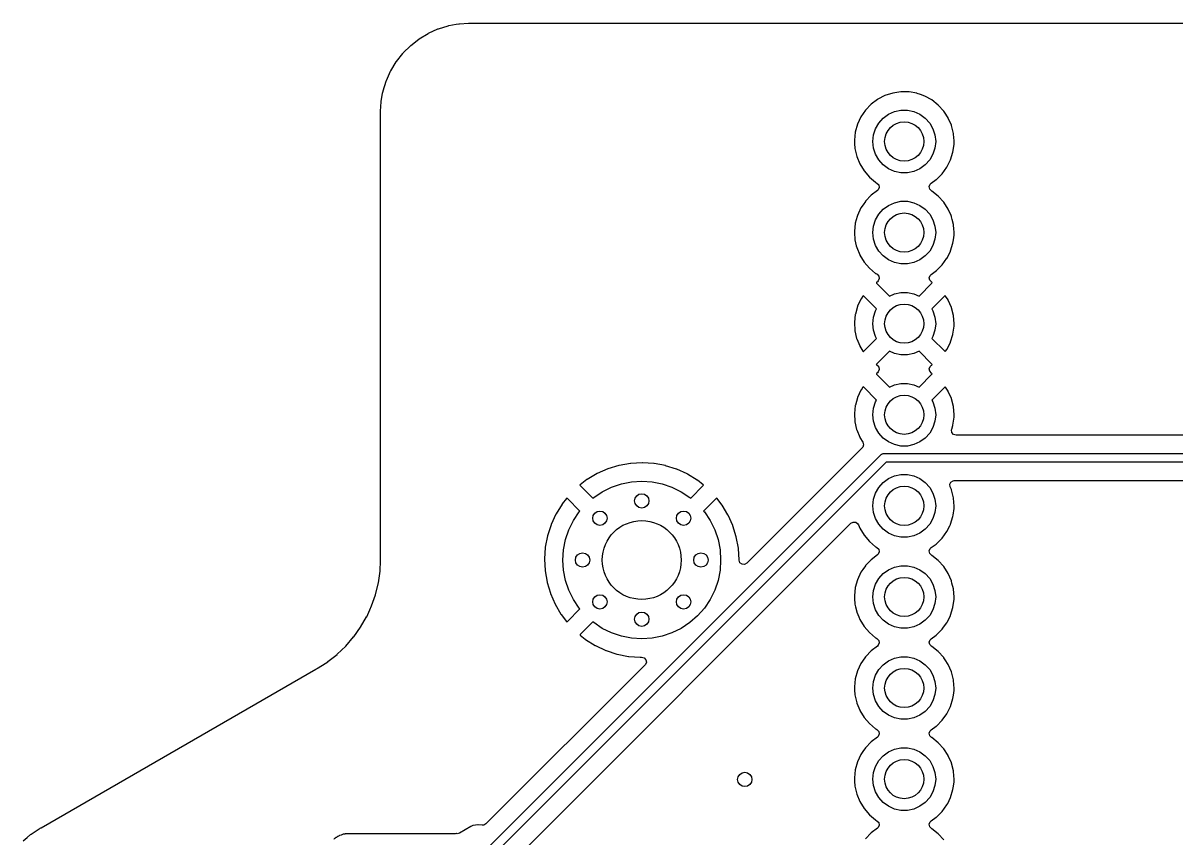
# Model space of a CAD drawing. Extents: x 189 to 319, y -167 to -61.
# Drawn here: x 221.81 to 253.98, y -83.57 to -60.82 of the extents above; entities that cross this region are included whole.
import ezdxf

# ---------------------------------------------------------------- set-up
doc = ezdxf.new("R2010")
doc.units = 0
doc.layers.add('BLACK', color=7, linetype='CONTINUOUS')

msp = doc.modelspace()

# ---------------------------------------------------------------- linework, layer by layer
at = {"layer": 'BLACK', "linetype": 'CONTINUOUS'}
for p, q in [((232.861, -61.2597), (233.105, -61.1119)), ((233.105, -61.1119), (233.119, -61.1048)), ((233.119, -61.1048), (233.379, -60.9876)), ((233.379, -60.9876), (233.394, -60.9822)), ((233.394, -60.9822), (233.666, -60.8972)), ((233.666, -60.8972), (233.681, -60.8936)), ((233.681, -60.8936), (233.891, -60.855)), ((233.891, -60.855), (233.962, -60.8421)), ((233.962, -60.8421), (233.977, -60.8402)), ((233.977, -60.8402), (234.228, -60.8251)), ((234.228, -60.8251), (234.255, -60.8263)), ((234.255, -60.8263), (234.255, -60.8263)), ((234.255, -60.8263), (234.264, -60.8277)), ((234.264, -60.8277), (234.273, -60.8266)), ((234.273, -60.8266), (234.295, -60.8236)), ((234.273, -60.8266), (234.273, -60.8266)), ((234.295, -60.8236), (234.312, -60.8225)), ((234.312, -60.8225), (273.681, -60.8225)), ((232.623, -61.4445), (232.848, -61.2684)), ((232.848, -61.2684), (232.861, -61.2597)), ((232.224, -61.8929), (232.4, -61.668)), ((232.4, -61.668), (232.41, -61.6566)), ((232.41, -61.6566), (232.612, -61.4546)), ((232.612, -61.4546), (232.623, -61.4445)), ((232.067, -62.1499), (232.215, -61.9054)), ((232.215, -61.9054), (232.224, -61.8929)), ((231.943, -62.4239), (232.06, -62.1634)), ((232.06, -62.1634), (232.067, -62.1499)), ((231.849, -62.7257), (231.853, -62.7109)), ((231.853, -62.7109), (231.938, -62.4381)), ((231.938, -62.4381), (231.943, -62.4239)), ((231.78, -63.2797), (231.796, -63.0218)), ((231.796, -63.0218), (231.798, -63.0067)), ((231.798, -63.0067), (231.839, -62.7811)), ((231.839, -62.7811), (231.849, -62.7257)), ((245.635, -62.9518), (245.462, -63.0823)), ((245.64, -62.9487), (245.635, -62.9518)), ((245.635, -62.9518), (245.635, -62.9518)), ((245.842, -62.8436), (245.64, -62.9487)), ((246.058, -62.7728), (245.842, -62.8436)), ((246.283, -62.7384), (246.058, -62.7728)), ((246.288, -62.7384), (246.283, -62.7384)), ((246.424, -62.7401), (246.288, -62.7384)), ((246.288, -62.7384), (246.288, -62.7384)), ((246.511, -62.7412), (246.424, -62.7401)), ((246.516, -62.7421), (246.511, -62.7412)), ((246.73, -62.7802), (246.516, -62.7421)), ((246.516, -62.7421), (246.516, -62.7421)), ((246.735, -62.7811), (246.73, -62.7802)), ((246.73, -62.7802), (246.73, -62.7802)), ((246.74, -62.7828), (246.735, -62.7811)), ((246.834, -62.816), (246.74, -62.7828)), ((246.74, -62.7828), (246.74, -62.7828)), ((246.95, -62.8571), (246.834, -62.816)), ((247.149, -62.9672), (246.95, -62.8571)), ((247.328, -63.1083), (247.149, -62.9672)), ((231.778, -63.3639), (231.779, -63.3445)), ((231.778, -75.7251), (231.778, -63.3639)), ((231.779, -63.3445), (231.782, -63.3297)), ((231.781, -63.3036), (231.78, -63.2797)), ((231.783, -63.3208), (231.781, -63.3036)), ((231.782, -63.3297), (231.783, -63.3208)), ((231.782, -63.3297), (231.782, -63.3297)), ((245.239, -63.3398), (245.172, -63.4382)), ((245.297, -63.2543), (245.239, -63.3398)), ((245.3, -63.2501), (245.297, -63.2543)), ((245.297, -63.2543), (245.297, -63.2543)), ((245.457, -63.0854), (245.3, -63.2501)), ((245.462, -63.0823), (245.457, -63.0854)), ((245.794, -63.4733), (245.942, -63.3656)), ((245.942, -63.3656), (246.109, -63.2911)), ((246.109, -63.2911), (246.288, -63.253)), ((246.288, -63.253), (246.472, -63.253)), ((246.472, -63.253), (246.651, -63.2911)), ((246.651, -63.2911), (246.818, -63.3656)), ((246.818, -63.3656), (246.966, -63.4733)), ((247.481, -63.2767), (247.328, -63.1083)), ((247.484, -63.281), (247.481, -63.2767)), ((247.501, -63.3083), (247.484, -63.281)), ((247.484, -63.281), (247.484, -63.281)), ((247.605, -63.4679), (247.501, -63.3083)), ((245.076, -63.6447), (245.015, -63.8642)), ((245.172, -63.4382), (245.076, -63.6447)), ((245.579, -63.7681), (245.671, -63.6095)), ((245.671, -63.6095), (245.794, -63.4733)), ((246.966, -63.4733), (247.089, -63.6095)), ((247.089, -63.6095), (247.181, -63.7681)), ((247.607, -63.4726), (247.605, -63.4679)), ((247.693, -63.672), (247.607, -63.4726)), ((247.607, -63.4726), (247.607, -63.4726)), ((247.695, -63.6767), (247.693, -63.672)), ((247.751, -63.8976), (247.695, -63.6767)), ((245.015, -63.8642), (244.991, -64.0906)), ((245.504, -64.1245), (245.523, -63.9423)), ((245.523, -63.9423), (245.579, -63.7681)), ((247.181, -63.7681), (247.237, -63.9423)), ((247.237, -63.9423), (247.256, -64.1245)), ((247.751, -63.9027), (247.751, -63.8976)), ((247.762, -64.0349), (247.751, -63.9027)), ((247.751, -63.9027), (247.751, -63.9027)), ((244.991, -64.0906), (244.991, -64.0957)), ((244.991, -64.0957), (244.991, -64.0957)), ((244.991, -64.0957), (244.996, -64.1793)), ((244.996, -64.1793), (245.004, -64.3179)), ((245.004, -64.3179), (245.054, -64.5401)), ((245.523, -64.3067), (245.504, -64.1245)), ((245.579, -64.481), (245.523, -64.3067)), ((247.237, -64.3067), (247.181, -64.481)), ((247.256, -64.1245), (247.237, -64.3067)), ((247.738, -64.4182), (247.751, -64.323)), ((247.751, -64.323), (247.767, -64.1957)), ((247.767, -64.0906), (247.762, -64.0349)), ((247.77, -64.1245), (247.767, -64.0906)), ((247.767, -64.1957), (247.768, -64.1924)), ((247.767, -64.1957), (247.767, -64.1957)), ((247.768, -64.1924), (247.77, -64.1245)), ((245.054, -64.5401), (245.056, -64.5448)), ((245.056, -64.5448), (245.056, -64.5449)), ((245.056, -64.5449), (245.138, -64.7463)), ((245.671, -64.6396), (245.579, -64.481)), ((245.794, -64.7758), (245.671, -64.6396)), ((247.089, -64.6396), (246.966, -64.7758)), ((247.181, -64.481), (247.089, -64.6396)), ((247.571, -64.8402), (247.672, -64.6361)), ((247.672, -64.6361), (247.738, -64.4182)), ((245.138, -64.7463), (245.14, -64.751)), ((245.14, -64.751), (245.259, -64.9452)), ((245.259, -64.9452), (245.408, -65.1173)), ((245.942, -64.8834), (245.794, -64.7758)), ((246.109, -64.9579), (245.942, -64.8834)), ((246.288, -64.996), (246.109, -64.9579)), ((246.651, -64.9579), (246.472, -64.996)), ((246.818, -64.8834), (246.651, -64.9579)), ((246.966, -64.7758), (246.818, -64.8834)), ((247.438, -65.0251), (247.571, -64.8402)), ((245.408, -65.1173), (245.583, -65.2628)), ((245.583, -65.2628), (245.587, -65.2654)), ((245.587, -65.2654), (245.587, -65.2654)), ((245.587, -65.2654), (245.62, -65.2846)), ((245.62, -65.2846), (245.669, -65.3362)), ((246.472, -64.996), (246.288, -64.996)), ((247.103, -65.3172), (247.13, -65.2906)), ((247.13, -65.2906), (247.273, -65.1889)), ((247.273, -65.1889), (247.277, -65.1859)), ((247.273, -65.1889), (247.273, -65.1889)), ((247.277, -65.1859), (247.438, -65.0251)), ((245.632, -65.4941), (245.457, -65.6254)), ((245.655, -65.4718), (245.632, -65.4941)), ((245.682, -65.406), (245.655, -65.4718)), ((245.669, -65.3362), (245.682, -65.406)), ((247.078, -65.3836), (247.103, -65.3172)), ((247.092, -65.4531), (247.078, -65.3836)), ((247.14, -65.5015), (247.092, -65.4531)), ((247.14, -65.5018), (247.14, -65.5015)), ((247.142, -65.5028), (247.14, -65.5018)), ((247.142, -65.5035), (247.142, -65.5028)), ((247.149, -65.5072), (247.142, -65.5035)), ((247.328, -65.6483), (247.149, -65.5072)), ((245.234, -65.8875), (245.172, -65.9782)), ((245.297, -65.7943), (245.234, -65.8875)), ((245.3, -65.7901), (245.297, -65.7943)), ((245.297, -65.7943), (245.297, -65.7943)), ((245.457, -65.6254), (245.3, -65.7901)), ((245.794, -66.0133), (245.942, -65.9056)), ((245.942, -65.9056), (246.109, -65.8311)), ((246.109, -65.8311), (246.288, -65.793)), ((246.288, -65.793), (246.472, -65.793)), ((246.472, -65.793), (246.651, -65.8311)), ((246.651, -65.8311), (246.818, -65.9056)), ((246.818, -65.9056), (246.966, -66.0133)), ((247.481, -65.8167), (247.328, -65.6483)), ((247.605, -66.0079), (247.481, -65.8167)), ((245.067, -66.2167), (245.015, -66.4042)), ((245.075, -66.1897), (245.067, -66.2167)), ((245.076, -66.1847), (245.075, -66.1897)), ((245.075, -66.1897), (245.075, -66.1897)), ((245.172, -65.9782), (245.076, -66.1847)), ((245.579, -66.3081), (245.671, -66.1495)), ((245.671, -66.1495), (245.794, -66.0133)), ((246.966, -66.0133), (247.089, -66.1495)), ((247.089, -66.1495), (247.181, -66.3081)), ((247.607, -66.0126), (247.605, -66.0079)), ((247.684, -66.1899), (247.607, -66.0126)), ((247.607, -66.0126), (247.607, -66.0126)), ((247.695, -66.2167), (247.684, -66.1899)), ((247.697, -66.2217), (247.695, -66.2167)), ((247.716, -66.3), (247.697, -66.2217)), ((247.697, -66.2217), (247.697, -66.2217)), ((245.015, -66.4042), (244.991, -66.6306)), ((245.504, -66.6645), (245.523, -66.4823)), ((245.523, -66.4823), (245.579, -66.3081)), ((247.181, -66.3081), (247.237, -66.4823)), ((247.237, -66.4823), (247.256, -66.6645)), ((247.751, -66.4376), (247.716, -66.3)), ((247.751, -66.4427), (247.751, -66.4376)), ((247.762, -66.5749), (247.751, -66.4427)), ((247.751, -66.4427), (247.751, -66.4427)), ((247.767, -66.6358), (247.762, -66.5749)), ((244.991, -66.6306), (244.991, -66.6357)), ((244.991, -66.6357), (244.993, -66.6741)), ((244.991, -66.6357), (244.991, -66.6357)), ((244.993, -66.6741), (245.004, -66.8579)), ((245.004, -66.8579), (245.005, -66.863)), ((245.005, -66.863), (245.005, -66.863)), ((245.005, -66.863), (245.044, -67.0366)), ((245.523, -66.8467), (245.504, -66.6645)), ((245.579, -67.021), (245.523, -66.8467)), ((247.237, -66.8467), (247.181, -67.021)), ((247.256, -66.6645), (247.237, -66.8467)), ((247.738, -66.9582), (247.751, -66.863)), ((247.751, -66.863), (247.767, -66.7357)), ((247.77, -66.6645), (247.767, -66.6358)), ((247.767, -66.7357), (247.768, -66.7324)), ((247.767, -66.7357), (247.767, -66.7357)), ((247.768, -66.7324), (247.77, -66.6645)), ((245.044, -67.0366), (245.054, -67.0801)), ((245.054, -67.0801), (245.056, -67.0849)), ((245.056, -67.0849), (245.056, -67.0849)), ((245.056, -67.0849), (245.138, -67.286)), ((245.671, -67.1796), (245.579, -67.021)), ((245.794, -67.3158), (245.671, -67.1796)), ((247.089, -67.1796), (246.966, -67.3158)), ((247.181, -67.021), (247.089, -67.1796)), ((247.573, -67.3753), (247.67, -67.1807)), ((247.67, -67.1807), (247.672, -67.1761)), ((247.67, -67.1807), (247.67, -67.1807)), ((247.672, -67.1761), (247.738, -66.9582)), ((245.138, -67.286), (245.14, -67.291)), ((245.14, -67.291), (245.259, -67.4852)), ((245.259, -67.4852), (245.408, -67.6573)), ((245.942, -67.4234), (245.794, -67.3158)), ((246.109, -67.4979), (245.942, -67.4234)), ((246.288, -67.536), (246.109, -67.4979)), ((246.472, -67.536), (246.288, -67.536)), ((246.651, -67.4979), (246.472, -67.536)), ((246.818, -67.4234), (246.651, -67.4979)), ((246.966, -67.3158), (246.818, -67.4234)), ((247.438, -67.5651), (247.571, -67.3802)), ((247.571, -67.3802), (247.573, -67.3753)), ((245.408, -67.6573), (245.583, -67.8028)), ((245.583, -67.8028), (245.587, -67.8054)), ((245.587, -67.8054), (245.587, -67.8054)), ((245.587, -67.8054), (245.621, -67.8248)), ((245.621, -67.8248), (245.669, -67.8765)), ((247.077, -67.9239), (247.102, -67.8575)), ((247.102, -67.8575), (247.13, -67.8309)), ((247.13, -67.8303), (247.277, -67.7259)), ((247.13, -67.8309), (247.13, -67.8303)), ((247.277, -67.7259), (247.438, -67.5651)), ((245.611, -68.0508), (245.602, -68.0622)), ((245.602, -68.0622), (245.609, -68.0745)), ((245.609, -68.0745), (245.968, -68.4338)), ((245.633, -68.0344), (245.611, -68.0508)), ((245.656, -68.012), (245.633, -68.0344)), ((245.683, -67.9463), (245.656, -68.012)), ((245.669, -67.8765), (245.683, -67.9463)), ((246.792, -68.4338), (247.152, -68.0732)), ((247.092, -67.9934), (247.077, -67.9239)), ((247.14, -68.0419), (247.092, -67.9934)), ((247.14, -68.0422), (247.14, -68.0419)), ((247.141, -68.0431), (247.14, -68.0422)), ((247.142, -68.0438), (247.141, -68.0431)), ((247.144, -68.0451), (247.142, -68.0438)), ((247.152, -68.05), (247.144, -68.0451)), ((247.159, -68.0604), (247.152, -68.05)), ((247.152, -68.0732), (247.159, -68.0604)), ((245.175, -68.5142), (245.17, -68.5231)), ((245.227, -68.438), (245.175, -68.5142)), ((245.239, -68.4284), (245.227, -68.438)), ((245.251, -68.4347), (245.239, -68.4284)), ((245.611, -68.7943), (245.251, -68.4347)), ((245.968, -68.4338), (246.109, -68.3711)), ((246.109, -68.3711), (246.288, -68.333)), ((246.288, -68.333), (246.472, -68.333)), ((246.472, -68.333), (246.651, -68.3711)), ((246.651, -68.3711), (246.792, -68.4338)), ((247.512, -68.4319), (247.149, -68.7943)), ((247.521, -68.4275), (247.512, -68.4319)), ((247.532, -68.4367), (247.521, -68.4275)), ((247.601, -68.5438), (247.532, -68.4367)), ((245.075, -68.7299), (245.017, -68.9393)), ((245.079, -68.7202), (245.075, -68.7299)), ((245.17, -68.5231), (245.079, -68.7202)), ((245.579, -68.8481), (245.611, -68.7943)), ((247.149, -68.7943), (247.181, -68.8481)), ((247.606, -68.5529), (247.601, -68.5438)), ((247.693, -68.7522), (247.606, -68.5529)), ((247.696, -68.7619), (247.693, -68.7522)), ((247.749, -68.9726), (247.696, -68.7619)), ((245.015, -68.9494), (244.992, -69.1655)), ((245.017, -68.9393), (245.015, -68.9494)), ((245.504, -69.2045), (245.523, -69.0223)), ((245.523, -69.0223), (245.579, -68.8481)), ((247.181, -68.8481), (247.237, -69.0223)), ((247.237, -69.0223), (247.256, -69.2045)), ((247.751, -68.9828), (247.749, -68.9726)), ((247.769, -69.2012), (247.751, -68.9828)), ((244.992, -69.1655), (244.992, -69.1758)), ((244.992, -69.1758), (245.004, -69.3927)), ((245.004, -69.3927), (245.006, -69.4029)), ((245.006, -69.4029), (245.053, -69.6149)), ((245.523, -69.3867), (245.504, -69.2045)), ((245.579, -69.561), (245.523, -69.3867)), ((247.237, -69.3867), (247.181, -69.561)), ((247.256, -69.2045), (247.237, -69.3867)), ((247.738, -69.4929), (247.767, -69.2757)), ((247.767, -69.269), (247.769, -69.2079)), ((247.767, -69.2757), (247.767, -69.269)), ((247.769, -69.2079), (247.769, -69.2012)), ((245.053, -69.6149), (245.056, -69.6247)), ((245.056, -69.6247), (245.138, -69.826)), ((245.247, -69.9788), (245.611, -69.6148)), ((245.611, -69.6148), (245.579, -69.561)), ((247.181, -69.561), (247.149, -69.6148)), ((247.149, -69.6148), (247.509, -69.9746)), ((247.573, -69.9153), (247.669, -69.7205)), ((247.669, -69.7205), (247.673, -69.7109)), ((247.673, -69.7109), (247.736, -69.503)), ((247.736, -69.503), (247.738, -69.4929)), ((245.138, -69.826), (245.143, -69.8352)), ((245.143, -69.8352), (245.227, -69.9731)), ((245.227, -69.9731), (245.238, -69.9825)), ((245.238, -69.9825), (245.247, -69.9788)), ((245.968, -69.9753), (245.608, -70.3362)), ((246.109, -70.0379), (245.968, -69.9753)), ((246.288, -70.076), (246.109, -70.0379)), ((246.472, -70.076), (246.288, -70.076)), ((246.651, -70.0379), (246.472, -70.076)), ((246.792, -69.9753), (246.651, -70.0379)), ((247.15, -70.3333), (246.792, -69.9753)), ((247.509, -69.9746), (247.521, -69.9812)), ((247.521, -69.9812), (247.533, -69.9722)), ((247.533, -69.9722), (247.568, -69.9241)), ((247.568, -69.9241), (247.573, -69.9153)), ((245.608, -70.3362), (245.601, -70.3486)), ((245.601, -70.3486), (245.606, -70.3557)), ((245.606, -70.3557), (245.621, -70.3645)), ((245.621, -70.3645), (245.67, -70.4162)), ((245.67, -70.4162), (245.683, -70.4859)), ((247.077, -70.4637), (247.102, -70.3973)), ((247.102, -70.3973), (247.129, -70.3707)), ((247.129, -70.3707), (247.148, -70.3571)), ((247.148, -70.3571), (247.157, -70.3464)), ((247.157, -70.3464), (247.15, -70.3333)), ((245.611, -70.5908), (245.602, -70.6022)), ((245.602, -70.6022), (245.609, -70.6145)), ((245.609, -70.6145), (245.968, -70.9738)), ((245.633, -70.5741), (245.611, -70.5908)), ((245.656, -70.5517), (245.633, -70.5741)), ((245.683, -70.4859), (245.656, -70.5517)), ((246.792, -70.9738), (247.152, -70.6132)), ((247.091, -70.5331), (247.077, -70.4637)), ((247.14, -70.5821), (247.091, -70.5331)), ((247.14, -70.5822), (247.14, -70.5821)), ((247.14, -70.5826), (247.14, -70.5822)), ((247.141, -70.5835), (247.14, -70.5826)), ((247.144, -70.5851), (247.141, -70.5835)), ((247.152, -70.59), (247.144, -70.5851)), ((247.159, -70.6004), (247.152, -70.59)), ((247.152, -70.6132), (247.159, -70.6004)), ((245.17, -71.0631), (245.079, -71.2602)), ((245.175, -71.0542), (245.17, -71.0631)), ((245.227, -70.978), (245.175, -71.0542)), ((245.239, -70.9684), (245.227, -70.978)), ((245.251, -70.9747), (245.239, -70.9684)), ((245.611, -71.3343), (245.251, -70.9747)), ((245.968, -70.9738), (246.109, -70.9111)), ((246.109, -70.9111), (246.288, -70.873)), ((246.288, -70.873), (246.472, -70.873)), ((246.472, -70.873), (246.651, -70.9111)), ((246.651, -70.9111), (246.792, -70.9738)), ((247.512, -70.9719), (247.149, -71.3343)), ((247.521, -70.9675), (247.512, -70.9719)), ((247.532, -70.9767), (247.521, -70.9675)), ((247.601, -71.0838), (247.532, -70.9767)), ((247.606, -71.0929), (247.601, -71.0838)), ((245.075, -71.2699), (245.017, -71.4793)), ((245.079, -71.2602), (245.075, -71.2699)), ((245.523, -71.5623), (245.579, -71.3881)), ((245.579, -71.3881), (245.611, -71.3343)), ((247.149, -71.3343), (247.181, -71.3881)), ((247.181, -71.3881), (247.237, -71.5623)), ((247.693, -71.2922), (247.606, -71.0929)), ((247.696, -71.3019), (247.693, -71.2922)), ((247.749, -71.5126), (247.696, -71.3019)), ((245.015, -71.4894), (244.992, -71.7055)), ((244.992, -71.7055), (244.992, -71.7158)), ((244.992, -71.7158), (245.004, -71.9327)), ((245.017, -71.4793), (245.015, -71.4894)), ((245.504, -71.7445), (245.523, -71.5623)), ((247.237, -71.5623), (247.256, -71.7445)), ((247.751, -71.5228), (247.749, -71.5126)), ((247.769, -71.7412), (247.751, -71.5228)), ((245.004, -71.9327), (245.006, -71.9429)), ((245.006, -71.9429), (245.053, -72.1549)), ((245.523, -71.9267), (245.504, -71.7445)), ((245.579, -72.101), (245.523, -71.9267)), ((247.237, -71.9267), (247.181, -72.101)), ((247.256, -71.7445), (247.237, -71.9267)), ((247.704, -72.1492), (247.736, -72.043)), ((247.736, -72.043), (247.738, -72.0329)), ((247.738, -72.0329), (247.767, -71.8157)), ((247.767, -71.809), (247.769, -71.7479)), ((247.767, -71.8157), (247.767, -71.809)), ((247.769, -71.7479), (247.769, -71.7412)), ((245.053, -72.1549), (245.056, -72.1647)), ((245.056, -72.1647), (245.138, -72.366)), ((245.138, -72.366), (245.143, -72.3752)), ((245.671, -72.2596), (245.579, -72.101)), ((245.794, -72.3958), (245.671, -72.2596)), ((247.089, -72.2596), (246.966, -72.3958)), ((247.181, -72.101), (247.089, -72.2596)), ((247.7, -72.1679), (247.704, -72.1492)), ((247.71, -72.2382), (247.7, -72.1679)), ((247.756, -72.2918), (247.71, -72.2382)), ((247.824, -72.3118), (247.756, -72.2918)), ((260.105, -72.3118), (247.824, -72.3118)), ((245.208, -72.6662), (241.99, -75.8836)), ((245.143, -72.3752), (245.226, -72.5113)), ((245.223, -72.6475), (245.208, -72.6662)), ((245.245, -72.5798), (245.223, -72.6475)), ((245.226, -72.5113), (245.245, -72.5798)), ((245.942, -72.5034), (245.794, -72.3958)), ((246.109, -72.5779), (245.942, -72.5034)), ((246.288, -72.616), (246.109, -72.5779)), ((246.472, -72.616), (246.288, -72.616)), ((246.651, -72.5779), (246.472, -72.616)), ((246.818, -72.5034), (246.651, -72.5779)), ((246.966, -72.3958), (246.818, -72.5034)), ((234.654, -83.9391), (245.736, -72.857)), ((245.736, -72.857), (245.754, -72.8436)), ((245.754, -72.8436), (245.757, -72.8402)), ((245.757, -72.8402), (245.76, -72.8394)), ((245.76, -72.8394), (245.765, -72.8355)), ((245.765, -72.8355), (245.795, -72.829)), ((245.795, -72.829), (245.825, -72.8203)), ((245.825, -72.8203), (260.367, -72.8203)), ((245.876, -73.0703), (234.784, -84.1633)), ((238.113, -73.2537), (237.822, -73.3827)), ((238.12, -73.2511), (238.113, -73.2537)), ((238.426, -73.1581), (238.12, -73.2511)), ((238.433, -73.1563), (238.426, -73.1581)), ((238.747, -73.1007), (238.433, -73.1563)), ((238.754, -73.0998), (238.747, -73.1007)), ((239.073, -73.0823), (238.754, -73.0998)), ((239.08, -73.0823), (239.073, -73.0823)), ((239.399, -73.1032), (239.08, -73.0823)), ((239.406, -73.1041), (239.399, -73.1032)), ((239.72, -73.1631), (239.406, -73.1041)), ((239.727, -73.1649), (239.72, -73.1631)), ((240.031, -73.2611), (239.727, -73.1649)), ((240.038, -73.2638), (240.031, -73.2611)), ((240.329, -73.3958), (240.038, -73.2638)), ((260.419, -73.0703), (245.876, -73.0703)), ((237.535, -73.5535), (237.349, -73.6968)), ((237.541, -73.5492), (237.535, -73.5535)), ((237.815, -73.3862), (237.541, -73.5492)), ((237.822, -73.3827), (237.815, -73.3862)), ((238.493, -73.67), (238.775, -73.6138)), ((238.775, -73.6138), (239.062, -73.595)), ((239.062, -73.595), (239.35, -73.6138)), ((239.35, -73.6138), (239.632, -73.67)), ((240.335, -73.3994), (240.329, -73.3958)), ((240.608, -73.5653), (240.335, -73.3994)), ((240.614, -73.5696), (240.608, -73.5653)), ((240.776, -73.6977), (240.614, -73.5696)), ((245.671, -73.7695), (245.794, -73.6333)), ((245.794, -73.6333), (245.942, -73.5256)), ((245.942, -73.5256), (246.109, -73.4511)), ((246.109, -73.4511), (246.288, -73.413)), ((246.288, -73.413), (246.472, -73.413)), ((246.472, -73.413), (246.651, -73.4511)), ((246.651, -73.4511), (246.818, -73.5256)), ((246.818, -73.5256), (246.966, -73.6333)), ((246.966, -73.6333), (247.089, -73.7695)), ((247.651, -73.6846), (247.682, -73.6206)), ((247.682, -73.6206), (247.742, -73.5833)), ((247.742, -73.5833), (247.775, -73.5788)), ((247.775, -73.5788), (260.223, -73.5788)), ((237.349, -73.6968), (237.34, -73.7084)), ((237.34, -73.7084), (237.347, -73.7203)), ((237.347, -73.7203), (237.698, -74.0715)), ((237.723, -74.0496), (237.962, -73.8897)), ((237.962, -73.8897), (238.221, -73.7625)), ((238.221, -73.7625), (238.493, -73.67)), ((239.632, -73.67), (239.904, -73.7625)), ((239.904, -73.7625), (240.162, -73.8897)), ((240.162, -73.8897), (240.402, -74.0496)), ((240.427, -74.0715), (240.777, -73.7212)), ((240.784, -73.7084), (240.776, -73.6977)), ((240.777, -73.7212), (240.784, -73.7084)), ((245.523, -74.1023), (245.579, -73.9281)), ((245.579, -73.9281), (245.671, -73.7695)), ((247.089, -73.7695), (247.181, -73.9281)), ((247.181, -73.9281), (247.237, -74.1023)), ((247.66, -73.7551), (247.651, -73.6846)), ((247.693, -73.832), (247.66, -73.7551)), ((247.695, -73.8367), (247.693, -73.832)), ((247.693, -73.832), (247.693, -73.832)), ((247.751, -74.0576), (247.695, -73.8367)), ((236.841, -74.2383), (236.674, -74.5098)), ((236.845, -74.2321), (236.841, -74.2383)), ((236.965, -74.0813), (236.845, -74.2321)), ((236.976, -74.0736), (236.965, -74.0813)), ((236.989, -74.0807), (236.976, -74.0736)), ((237.339, -74.4307), (236.989, -74.0807)), ((237.698, -74.0715), (237.723, -74.0496)), ((240.402, -74.0496), (240.427, -74.0715)), ((241.137, -74.0797), (240.786, -74.4307)), ((241.149, -74.0732), (241.137, -74.0797)), ((241.16, -74.0816), (241.149, -74.0732)), ((241.296, -74.2554), (241.16, -74.0816)), ((241.3, -74.2616), (241.296, -74.2554)), ((241.465, -74.5348), (241.3, -74.2616)), ((245.504, -74.2845), (245.523, -74.1023)), ((245.523, -74.4667), (245.504, -74.2845)), ((247.237, -74.1023), (247.256, -74.2845)), ((247.256, -74.2845), (247.237, -74.4667)), ((247.751, -74.0627), (247.751, -74.0576)), ((247.762, -74.1949), (247.751, -74.0627)), ((247.751, -74.0627), (247.751, -74.0627)), ((247.77, -74.2845), (247.762, -74.1949)), ((247.768, -74.3524), (247.77, -74.2845)), ((236.67, -74.5164), (236.536, -74.8061)), ((236.674, -74.5098), (236.67, -74.5164)), ((237.157, -74.695), (237.317, -74.4557)), ((237.317, -74.4557), (237.339, -74.4307)), ((240.786, -74.4307), (240.808, -74.4557)), ((240.808, -74.4557), (240.968, -74.695)), ((241.468, -74.5416), (241.465, -74.5348)), ((241.599, -74.8326), (241.468, -74.5416)), ((245.579, -74.641), (245.523, -74.4667)), ((247.237, -74.4667), (247.181, -74.641)), ((247.672, -74.7961), (247.738, -74.5782)), ((247.738, -74.5782), (247.743, -74.5416)), ((247.743, -74.5416), (247.767, -74.3557)), ((247.767, -74.3557), (247.768, -74.3524)), ((247.767, -74.3557), (247.767, -74.3557)), ((235.487, -84.1786), (244.894, -74.7717)), ((236.534, -74.8131), (236.436, -75.1167)), ((236.536, -74.8061), (236.534, -74.8131)), ((237.03, -74.9531), (237.157, -74.695)), ((240.968, -74.695), (241.095, -74.9531)), ((241.601, -74.8397), (241.599, -74.8326)), ((241.696, -75.1443), (241.601, -74.8397)), ((244.894, -74.7717), (244.957, -74.7377)), ((244.957, -74.7377), (245.027, -74.7427)), ((245.027, -74.7427), (245.084, -74.7853)), ((245.084, -74.7853), (245.1, -74.8134)), ((245.1, -74.8134), (245.138, -74.9063)), ((245.138, -74.9063), (245.138, -74.9063)), ((245.138, -74.9063), (245.14, -74.911)), ((245.14, -74.911), (245.259, -75.1052)), ((245.671, -74.7996), (245.579, -74.641)), ((245.794, -74.9358), (245.671, -74.7996)), ((245.942, -75.0434), (245.794, -74.9358)), ((246.966, -74.9358), (246.818, -75.0434)), ((247.089, -74.7996), (246.966, -74.9358)), ((247.181, -74.641), (247.089, -74.7996)), ((247.571, -75.0002), (247.65, -74.8397)), ((247.65, -74.8397), (247.67, -74.8007)), ((247.67, -74.8007), (247.672, -74.7961)), ((247.67, -74.8007), (247.67, -74.8007)), ((236.434, -75.124), (236.373, -75.4372)), ((236.436, -75.1167), (236.434, -75.124)), ((236.881, -75.5078), (236.937, -75.2256)), ((236.937, -75.2256), (237.03, -74.9531)), ((241.095, -74.9531), (241.188, -75.2256)), ((241.188, -75.2256), (241.244, -75.5078)), ((241.698, -75.1516), (241.696, -75.1443)), ((241.755, -75.4654), (241.698, -75.1516)), ((245.259, -75.1052), (245.408, -75.2773)), ((246.109, -75.1179), (245.942, -75.0434)), ((246.288, -75.156), (246.109, -75.1179)), ((246.472, -75.156), (246.288, -75.156)), ((246.651, -75.1179), (246.472, -75.156)), ((246.818, -75.0434), (246.651, -75.1179)), ((247.277, -75.3459), (247.438, -75.1851)), ((247.438, -75.1851), (247.571, -75.0002)), ((236.372, -75.4447), (236.35, -75.7628)), ((236.373, -75.4372), (236.372, -75.4447)), ((236.862, -75.795), (236.881, -75.5078)), ((241.244, -75.5078), (241.262, -75.795)), ((241.756, -75.4729), (241.755, -75.4654)), ((241.775, -75.7928), (241.756, -75.4729)), ((245.408, -75.2773), (245.583, -75.4228)), ((245.583, -75.4228), (245.587, -75.4254)), ((245.587, -75.4254), (245.587, -75.4254)), ((245.587, -75.4254), (245.62, -75.4446)), ((245.62, -75.4446), (245.669, -75.4962)), ((245.682, -75.566), (245.655, -75.6318)), ((245.669, -75.4962), (245.682, -75.566)), ((247.078, -75.5436), (247.103, -75.4772)), ((247.092, -75.6131), (247.078, -75.5436)), ((247.103, -75.4772), (247.13, -75.4506)), ((247.13, -75.4506), (247.273, -75.3489)), ((247.273, -75.3489), (247.277, -75.3459)), ((247.273, -75.3489), (247.273, -75.3489)), ((231.766, -76.1044), (231.78, -75.8046)), ((231.779, -75.7429), (231.778, -75.7251)), ((231.783, -75.7704), (231.779, -75.7429)), ((231.78, -75.8046), (231.782, -75.7897)), ((231.782, -75.7879), (231.783, -75.7831)), ((231.782, -75.7897), (231.782, -75.7879)), ((231.782, -75.7879), (231.782, -75.7879)), ((231.783, -75.7705), (231.783, -75.7704)), ((231.783, -75.7831), (231.783, -75.7705)), ((236.35, -75.7628), (236.35, -75.7704)), ((236.35, -75.7704), (236.366, -76.0889)), ((236.881, -76.0822), (236.862, -75.795)), ((241.262, -75.795), (241.244, -76.0822)), ((241.775, -75.7976), (241.775, -75.7928)), ((241.801, -75.87), (241.775, -75.7976)), ((241.857, -75.9126), (241.801, -75.87)), ((241.928, -75.9176), (241.857, -75.9126)), ((241.99, -75.8836), (241.928, -75.9176)), ((245.445, -75.798), (245.331, -75.9176)), ((245.457, -75.7854), (245.445, -75.798)), ((245.632, -75.6541), (245.457, -75.7854)), ((245.655, -75.6318), (245.632, -75.6541)), ((247.14, -75.6615), (247.092, -75.6131)), ((247.14, -75.6618), (247.14, -75.6615)), ((247.142, -75.6628), (247.14, -75.6618)), ((247.142, -75.6635), (247.142, -75.6628)), ((247.149, -75.6672), (247.142, -75.6635)), ((247.328, -75.8083), (247.149, -75.6672)), ((247.481, -75.9767), (247.328, -75.8083)), ((231.719, -76.4352), (231.766, -76.1044)), ((236.366, -76.0889), (236.367, -76.0964)), ((236.367, -76.0964), (236.421, -76.4108)), ((236.937, -76.3644), (236.881, -76.0822)), ((241.244, -76.0822), (241.188, -76.3644)), ((245.172, -76.1382), (245.076, -76.3447)), ((245.226, -76.0588), (245.172, -76.1382)), ((245.297, -75.9543), (245.226, -76.0588)), ((245.3, -75.9501), (245.297, -75.9543)), ((245.297, -75.9543), (245.297, -75.9543)), ((245.331, -75.9176), (245.3, -75.9501)), ((245.671, -76.3095), (245.794, -76.1733)), ((245.794, -76.1733), (245.942, -76.0656)), ((245.942, -76.0656), (246.109, -75.9911)), ((246.109, -75.9911), (246.288, -75.953)), ((246.288, -75.953), (246.472, -75.953)), ((246.472, -75.953), (246.651, -75.9911)), ((246.651, -75.9911), (246.818, -76.0656)), ((246.818, -76.0656), (246.966, -76.1733)), ((246.966, -76.1733), (247.089, -76.3095)), ((247.605, -76.1679), (247.481, -75.9767)), ((247.607, -76.1726), (247.605, -76.1679)), ((247.693, -76.372), (247.607, -76.1726)), ((247.607, -76.1726), (247.607, -76.1726)), ((231.64, -76.76), (231.719, -76.4352)), ((236.421, -76.4108), (236.422, -76.4181)), ((236.422, -76.4181), (236.514, -76.7237)), ((237.03, -76.6369), (236.937, -76.3644)), ((241.188, -76.3644), (241.095, -76.6369)), ((245.076, -76.3447), (245.015, -76.5642)), ((245.523, -76.6423), (245.579, -76.4681)), ((245.579, -76.4681), (245.671, -76.3095)), ((247.089, -76.3095), (247.181, -76.4681)), ((247.181, -76.4681), (247.237, -76.6423)), ((247.695, -76.3767), (247.693, -76.372)), ((247.697, -76.3817), (247.695, -76.3767)), ((247.711, -76.4381), (247.697, -76.3817)), ((247.697, -76.3817), (247.697, -76.3817)), ((247.751, -76.5976), (247.711, -76.4381)), ((231.531, -77.073), (231.639, -76.7628)), ((231.639, -76.7628), (231.64, -76.76)), ((231.639, -76.7628), (231.639, -76.7628)), ((236.514, -76.7237), (236.516, -76.7308)), ((236.516, -76.7308), (236.644, -77.0232)), ((237.157, -76.895), (237.03, -76.6369)), ((241.095, -76.6369), (240.968, -76.895)), ((245.015, -76.5642), (244.991, -76.7906)), ((244.991, -76.7906), (244.991, -76.7957)), ((244.991, -76.7957), (244.991, -76.7957)), ((244.991, -76.7957), (244.996, -76.8793)), ((245.504, -76.8245), (245.523, -76.6423)), ((245.523, -77.0067), (245.504, -76.8245)), ((247.237, -76.6423), (247.256, -76.8245)), ((247.256, -76.8245), (247.237, -77.0067)), ((247.751, -76.6027), (247.751, -76.5976)), ((247.761, -76.7237), (247.751, -76.6027)), ((247.751, -76.6027), (247.751, -76.6027)), ((247.77, -76.8245), (247.761, -76.7237)), ((247.768, -76.8924), (247.77, -76.8245)), ((231.394, -77.3749), (231.48, -77.1869)), ((231.48, -77.1869), (231.53, -77.0758)), ((231.53, -77.0758), (231.531, -77.073)), ((231.531, -77.073), (231.531, -77.073)), ((236.644, -77.0232), (236.647, -77.0299)), ((236.647, -77.0299), (236.809, -77.3049)), ((236.988, -77.5107), (237.339, -77.1593)), ((237.317, -77.1343), (237.157, -76.895)), ((237.339, -77.1593), (237.317, -77.1343)), ((240.808, -77.1343), (240.618, -77.3506)), ((240.968, -76.895), (240.808, -77.1343)), ((244.996, -76.8793), (245.004, -77.0179)), ((245.004, -77.0179), (245.005, -77.023)), ((245.005, -77.023), (245.005, -77.023)), ((245.005, -77.023), (245.022, -77.0969)), ((245.022, -77.0969), (245.054, -77.2401)), ((245.579, -77.181), (245.523, -77.0067)), ((245.671, -77.3396), (245.579, -77.181)), ((247.181, -77.181), (247.089, -77.3396)), ((247.237, -77.0067), (247.181, -77.181)), ((247.672, -77.3361), (247.738, -77.1182)), ((247.738, -77.1182), (247.739, -77.1131)), ((247.739, -77.1131), (247.767, -76.8957)), ((247.767, -76.8957), (247.768, -76.8924)), ((247.767, -76.8957), (247.767, -76.8957)), ((231.224, -77.6692), (231.392, -77.3798)), ((231.392, -77.3798), (231.394, -77.3749)), ((236.809, -77.3049), (236.813, -77.3111)), ((236.813, -77.3111), (236.964, -77.5089)), ((236.964, -77.5089), (236.975, -77.5174)), ((236.975, -77.5174), (236.988, -77.5107)), ((237.698, -77.5185), (237.348, -77.8684)), ((237.723, -77.5404), (237.698, -77.5185)), ((240.618, -77.3506), (240.402, -77.5404)), ((245.054, -77.2401), (245.056, -77.2448)), ((245.056, -77.2448), (245.056, -77.2449)), ((245.056, -77.2449), (245.112, -77.3824)), ((245.112, -77.3824), (245.14, -77.451)), ((245.14, -77.451), (245.259, -77.6452)), ((245.794, -77.4758), (245.671, -77.3396)), ((245.942, -77.5834), (245.794, -77.4758)), ((246.966, -77.4758), (246.818, -77.5834)), ((247.089, -77.3396), (246.966, -77.4758)), ((247.571, -77.5402), (247.582, -77.5174)), ((247.582, -77.5174), (247.67, -77.3407)), ((247.67, -77.3407), (247.672, -77.3361)), ((247.67, -77.3407), (247.67, -77.3407)), ((231.032, -77.939), (231.223, -77.6717)), ((231.223, -77.6717), (231.224, -77.6692)), ((231.223, -77.6717), (231.223, -77.6717)), ((237.962, -77.7003), (237.723, -77.5404)), ((238.221, -77.8275), (237.962, -77.7003)), ((238.493, -77.92), (238.221, -77.8275)), ((239.904, -77.8275), (239.632, -77.92)), ((240.162, -77.7003), (239.904, -77.8275)), ((240.402, -77.5404), (240.162, -77.7003)), ((245.259, -77.6452), (245.408, -77.8173)), ((245.408, -77.8173), (245.583, -77.9628)), ((246.109, -77.6579), (245.942, -77.5834)), ((246.288, -77.696), (246.109, -77.6579)), ((246.472, -77.696), (246.288, -77.696)), ((246.651, -77.6579), (246.472, -77.696)), ((246.818, -77.5834), (246.651, -77.6579)), ((247.277, -77.8859), (247.438, -77.7251)), ((247.438, -77.7251), (247.477, -77.6717)), ((247.477, -77.6717), (247.568, -77.5444)), ((247.568, -77.5444), (247.571, -77.5402)), ((230.812, -78.194), (231.031, -77.9415)), ((231.031, -77.9415), (231.032, -77.939)), ((231.032, -77.939), (231.032, -77.939)), ((237.348, -77.8684), (237.341, -77.8814)), ((237.341, -77.8814), (237.349, -77.8919)), ((237.349, -77.8919), (237.488, -78.004)), ((237.488, -78.004), (237.494, -78.0084)), ((237.494, -78.0084), (237.765, -78.1772)), ((238.775, -77.9762), (238.493, -77.92)), ((239.062, -77.995), (238.775, -77.9762)), ((239.35, -77.9762), (239.062, -77.995)), ((239.632, -77.92), (239.35, -77.9762)), ((245.583, -77.9628), (245.587, -77.9654)), ((245.587, -77.9654), (245.587, -77.9654)), ((245.587, -77.9654), (245.62, -77.9846)), ((245.62, -77.9846), (245.669, -78.0362)), ((245.682, -78.106), (245.655, -78.1718)), ((245.669, -78.0362), (245.682, -78.106)), ((247.078, -78.0836), (247.103, -78.0172)), ((247.092, -78.1531), (247.078, -78.0836)), ((247.14, -78.2015), (247.092, -78.1531)), ((247.103, -78.0172), (247.13, -77.9906)), ((247.13, -77.9906), (247.273, -77.8889)), ((247.273, -77.8889), (247.277, -77.8859)), ((247.273, -77.8889), (247.273, -77.8889)), ((230.31, -78.6294), (230.568, -78.4265)), ((230.568, -78.4265), (230.57, -78.4247)), ((230.57, -78.4247), (230.812, -78.194)), ((237.765, -78.1772), (237.771, -78.1808)), ((237.771, -78.1808), (238.06, -78.3158)), ((238.06, -78.3158), (238.067, -78.3186)), ((238.067, -78.3186), (238.37, -78.418)), ((238.37, -78.418), (238.378, -78.4199)), ((238.378, -78.4199), (238.691, -78.4821)), ((238.691, -78.4821), (238.698, -78.4831)), ((238.698, -78.4831), (239.016, -78.5073)), ((245.307, -78.4831), (245.3, -78.4901)), ((245.454, -78.3292), (245.307, -78.4831)), ((245.457, -78.3254), (245.454, -78.3292)), ((245.632, -78.1941), (245.457, -78.3254)), ((245.655, -78.1718), (245.632, -78.1941)), ((247.14, -78.2018), (247.14, -78.2015)), ((247.142, -78.2028), (247.14, -78.2018)), ((247.142, -78.2035), (247.142, -78.2028)), ((247.149, -78.2072), (247.142, -78.2035)), ((247.328, -78.3483), (247.149, -78.2072)), ((247.481, -78.5167), (247.328, -78.3483)), ((230.032, -78.8086), (230.042, -78.8017)), ((230.042, -78.8017), (230.234, -78.6782)), ((230.234, -78.6782), (230.307, -78.6313)), ((230.307, -78.6313), (230.31, -78.6294)), ((230.31, -78.6294), (230.31, -78.6294)), ((239.153, -78.7209), (234.718, -83.1556)), ((239.016, -78.5073), (239.024, -78.5074)), ((239.024, -78.5074), (239.059, -78.5059)), ((239.059, -78.5059), (239.127, -78.5228)), ((239.127, -78.5228), (239.176, -78.5744)), ((239.163, -78.71), (239.153, -78.7209)), ((239.19, -78.6441), (239.163, -78.71)), ((239.176, -78.5744), (239.19, -78.6441)), ((245.172, -78.6782), (245.076, -78.8847)), ((245.278, -78.5228), (245.172, -78.6782)), ((245.297, -78.4943), (245.278, -78.5228)), ((245.3, -78.4901), (245.297, -78.4943)), ((245.297, -78.4943), (245.297, -78.4943)), ((245.671, -78.8495), (245.794, -78.7133)), ((245.794, -78.7133), (245.942, -78.6056)), ((245.942, -78.6056), (246.109, -78.5311)), ((246.109, -78.5311), (246.288, -78.493)), ((246.288, -78.493), (246.472, -78.493)), ((246.472, -78.493), (246.651, -78.5311)), ((246.651, -78.5311), (246.818, -78.6056)), ((246.818, -78.6056), (246.966, -78.7133)), ((246.966, -78.7133), (247.089, -78.8495)), ((247.484, -78.521), (247.481, -78.5167)), ((247.518, -78.5744), (247.484, -78.521)), ((247.484, -78.521), (247.484, -78.521)), ((247.605, -78.7079), (247.518, -78.5744)), ((247.607, -78.7126), (247.605, -78.7079)), ((247.693, -78.912), (247.607, -78.7126)), ((247.607, -78.7126), (247.607, -78.7126)), ((222.317, -83.2585), (229.978, -78.8351)), ((229.978, -78.8351), (229.997, -78.8262)), ((229.997, -78.8262), (230.011, -78.8209)), ((230.011, -78.8209), (230.016, -78.8192)), ((230.011, -78.8209), (230.011, -78.8209)), ((230.016, -78.8192), (230.027, -78.813)), ((230.027, -78.813), (230.032, -78.8086)), ((245.015, -79.1042), (244.991, -79.3306)), ((245.076, -78.8847), (245.015, -79.1042)), ((245.523, -79.1823), (245.579, -79.0081)), ((245.579, -79.0081), (245.671, -78.8495)), ((247.089, -78.8495), (247.181, -79.0081)), ((247.181, -79.0081), (247.237, -79.1823)), ((247.695, -78.9167), (247.693, -78.912)), ((247.751, -79.1376), (247.695, -78.9167)), ((244.991, -79.3306), (244.991, -79.3357)), ((244.991, -79.3357), (244.991, -79.3357)), ((244.991, -79.3357), (244.996, -79.4193)), ((244.996, -79.4193), (245.004, -79.5579)), ((245.504, -79.3645), (245.523, -79.1823)), ((245.523, -79.5467), (245.504, -79.3645)), ((247.237, -79.1823), (247.256, -79.3645)), ((247.256, -79.3645), (247.237, -79.5467)), ((247.751, -79.1427), (247.751, -79.1376)), ((247.762, -79.2749), (247.751, -79.1427)), ((247.751, -79.1427), (247.751, -79.1427)), ((247.751, -79.563), (247.767, -79.4357)), ((247.77, -79.3645), (247.762, -79.2749)), ((247.767, -79.4357), (247.768, -79.4324)), ((247.767, -79.4357), (247.767, -79.4357)), ((247.768, -79.4324), (247.77, -79.3645)), ((245.004, -79.5579), (245.054, -79.7801)), ((245.579, -79.721), (245.523, -79.5467)), ((245.671, -79.8796), (245.579, -79.721)), ((247.181, -79.721), (247.089, -79.8796)), ((247.237, -79.5467), (247.181, -79.721)), ((247.672, -79.8761), (247.738, -79.6582)), ((247.738, -79.6582), (247.751, -79.563)), ((245.054, -79.7801), (245.056, -79.7848)), ((245.056, -79.7848), (245.056, -79.7849)), ((245.056, -79.7849), (245.138, -79.9863)), ((245.138, -79.9863), (245.14, -79.991)), ((245.14, -79.991), (245.259, -80.1852)), ((245.794, -80.0158), (245.671, -79.8796)), ((245.942, -80.1234), (245.794, -80.0158)), ((246.966, -80.0158), (246.818, -80.1234)), ((247.089, -79.8796), (246.966, -80.0158)), ((247.438, -80.2651), (247.571, -80.0802)), ((247.571, -80.0802), (247.672, -79.8761)), ((245.259, -80.1852), (245.408, -80.3573)), ((245.408, -80.3573), (245.583, -80.5028)), ((246.109, -80.1979), (245.942, -80.1234)), ((246.288, -80.236), (246.109, -80.1979)), ((246.472, -80.236), (246.288, -80.236)), ((246.651, -80.1979), (246.472, -80.236)), ((246.818, -80.1234), (246.651, -80.1979)), ((247.277, -80.4259), (247.438, -80.2651)), ((245.632, -80.7341), (245.457, -80.8654)), ((245.583, -80.5028), (245.587, -80.5054)), ((245.587, -80.5054), (245.587, -80.5054)), ((245.587, -80.5054), (245.62, -80.5246)), ((245.62, -80.5246), (245.669, -80.5762)), ((245.655, -80.7118), (245.632, -80.7341)), ((245.682, -80.646), (245.655, -80.7118)), ((245.669, -80.5762), (245.682, -80.646)), ((247.078, -80.6236), (247.103, -80.5572)), ((247.092, -80.6931), (247.078, -80.6236)), ((247.14, -80.7415), (247.092, -80.6931)), ((247.103, -80.5572), (247.13, -80.5306)), ((247.13, -80.5306), (247.273, -80.4289)), ((247.273, -80.4289), (247.277, -80.4259)), ((247.273, -80.4289), (247.273, -80.4289)), ((245.297, -81.0343), (245.226, -81.1388)), ((245.3, -81.0301), (245.297, -81.0343)), ((245.297, -81.0343), (245.297, -81.0343)), ((245.457, -80.8654), (245.3, -81.0301)), ((246.109, -81.0711), (246.288, -81.033)), ((246.288, -81.033), (246.472, -81.033)), ((246.472, -81.033), (246.651, -81.0711)), ((247.14, -80.7418), (247.14, -80.7415)), ((247.142, -80.7428), (247.14, -80.7418)), ((247.142, -80.7435), (247.142, -80.7428)), ((247.149, -80.7472), (247.142, -80.7435)), ((247.328, -80.8883), (247.149, -80.7472)), ((247.481, -81.0567), (247.328, -80.8883)), ((247.605, -81.2479), (247.481, -81.0567)), ((245.172, -81.2182), (245.076, -81.4247)), ((245.226, -81.1388), (245.172, -81.2182)), ((245.671, -81.3895), (245.794, -81.2533)), ((245.794, -81.2533), (245.942, -81.1456)), ((245.942, -81.1456), (246.109, -81.0711)), ((246.651, -81.0711), (246.818, -81.1456)), ((246.818, -81.1456), (246.966, -81.2533)), ((246.966, -81.2533), (247.089, -81.3895)), ((247.607, -81.2526), (247.605, -81.2479)), ((247.693, -81.452), (247.607, -81.2526)), ((247.607, -81.2526), (247.607, -81.2526)), ((245.015, -81.6442), (244.991, -81.8706)), ((245.076, -81.4247), (245.015, -81.6442)), ((245.523, -81.7223), (245.579, -81.5481)), ((245.579, -81.5481), (245.671, -81.3895)), ((247.089, -81.3895), (247.181, -81.5481)), ((247.181, -81.5481), (247.237, -81.7223)), ((247.695, -81.4567), (247.693, -81.452)), ((247.751, -81.6776), (247.695, -81.4567)), ((247.751, -81.6827), (247.751, -81.6776)), ((247.762, -81.8149), (247.751, -81.6827)), ((247.751, -81.6827), (247.751, -81.6827)), ((244.991, -81.8706), (244.991, -81.8757)), ((244.991, -81.8757), (244.991, -81.8757)), ((244.991, -81.8757), (244.996, -81.9593)), ((244.996, -81.9593), (245.004, -82.0979)), ((245.504, -81.9045), (245.523, -81.7223)), ((245.523, -82.0867), (245.504, -81.9045)), ((247.237, -81.7223), (247.256, -81.9045)), ((247.256, -81.9045), (247.237, -82.0867)), ((247.751, -82.103), (247.767, -81.9757)), ((247.77, -81.9045), (247.762, -81.8149)), ((247.767, -81.9757), (247.768, -81.9724)), ((247.767, -81.9757), (247.767, -81.9757)), ((247.768, -81.9724), (247.77, -81.9045)), ((245.004, -82.0979), (245.054, -82.3201)), ((245.054, -82.3201), (245.056, -82.3248)), ((245.056, -82.3248), (245.056, -82.3249)), ((245.056, -82.3249), (245.138, -82.5263)), ((245.579, -82.261), (245.523, -82.0867)), ((245.671, -82.4196), (245.579, -82.261)), ((247.181, -82.261), (247.089, -82.4196)), ((247.237, -82.0867), (247.181, -82.261)), ((247.672, -82.4161), (247.738, -82.1982)), ((247.738, -82.1982), (247.751, -82.103)), ((245.138, -82.5263), (245.14, -82.531)), ((245.14, -82.531), (245.259, -82.7252)), ((245.794, -82.5558), (245.671, -82.4196)), ((245.942, -82.6634), (245.794, -82.5558)), ((246.109, -82.7379), (245.942, -82.6634)), ((246.818, -82.6634), (246.651, -82.7379)), ((246.966, -82.5558), (246.818, -82.6634)), ((247.089, -82.4196), (246.966, -82.5558)), ((247.438, -82.8051), (247.571, -82.6202)), ((247.571, -82.6202), (247.591, -82.5805)), ((247.591, -82.5805), (247.67, -82.4207)), ((247.67, -82.4207), (247.672, -82.4161)), ((247.67, -82.4207), (247.67, -82.4207)), ((245.259, -82.7252), (245.408, -82.8973)), ((245.408, -82.8973), (245.583, -83.0428)), ((246.288, -82.776), (246.109, -82.7379)), ((246.472, -82.776), (246.288, -82.776)), ((246.651, -82.7379), (246.472, -82.776)), ((247.13, -83.0706), (247.273, -82.9689)), ((247.273, -82.9689), (247.277, -82.9659)), ((247.273, -82.9689), (247.273, -82.9689)), ((247.277, -82.9659), (247.438, -82.8051)), ((222.038, -83.4383), (222.239, -83.3064)), ((222.239, -83.3064), (222.262, -83.2941)), ((222.262, -83.2941), (222.271, -83.2908)), ((222.271, -83.2908), (222.278, -83.2853)), ((222.278, -83.2853), (222.296, -83.2714)), ((222.278, -83.2853), (222.278, -83.2853)), ((222.296, -83.2714), (222.31, -83.2623)), ((222.31, -83.2623), (222.317, -83.2585)), ((234.299, -83.227), (233.982, -83.41)), ((234.356, -83.2017), (234.299, -83.227)), ((234.364, -83.2004), (234.356, -83.2017)), ((234.491, -83.1793), (234.364, -83.2004)), ((234.364, -83.2004), (234.364, -83.2004)), ((234.499, -83.1778), (234.491, -83.1793)), ((234.491, -83.1793), (234.491, -83.1793)), ((234.614, -83.1916), (234.499, -83.1778)), ((234.656, -83.1896), (234.614, -83.1916)), ((234.718, -83.1556), (234.656, -83.1896)), ((245.632, -83.2741), (245.457, -83.4054)), ((245.583, -83.0428), (245.587, -83.0454)), ((245.587, -83.0454), (245.587, -83.0454)), ((245.587, -83.0454), (245.62, -83.0646)), ((245.62, -83.0646), (245.669, -83.1162)), ((245.655, -83.2518), (245.632, -83.2741)), ((245.682, -83.186), (245.655, -83.2518)), ((245.669, -83.1162), (245.682, -83.186)), ((247.078, -83.1636), (247.103, -83.0972)), ((247.092, -83.2331), (247.078, -83.1636)), ((247.14, -83.2815), (247.092, -83.2331)), ((247.103, -83.0972), (247.13, -83.0706)), ((247.14, -83.2818), (247.14, -83.2815)), ((247.142, -83.2828), (247.14, -83.2818)), ((247.142, -83.2835), (247.142, -83.2828)), ((247.149, -83.2872), (247.142, -83.2835)), ((247.328, -83.4283), (247.149, -83.2872)), ((221.815, -83.6239), (221.929, -83.5284)), ((221.929, -83.5284), (222.026, -83.4471)), ((222.026, -83.4471), (222.038, -83.4383)), ((230.492, -83.5718), (230.477, -83.5846)), ((230.507, -83.5574), (230.492, -83.5718)), ((230.513, -83.5534), (230.507, -83.5574)), ((230.545, -83.5349), (230.513, -83.5534)), ((230.513, -83.5534), (230.513, -83.5534)), ((230.555, -83.5284), (230.545, -83.5349)), ((230.584, -83.5071), (230.555, -83.5284)), ((230.59, -83.5024), (230.584, -83.5071)), ((230.584, -83.5071), (230.584, -83.5071)), ((230.609, -83.495), (230.59, -83.5024)), ((230.627, -83.4863), (230.609, -83.495)), ((230.638, -83.48), (230.627, -83.4863)), ((230.644, -83.476), (230.638, -83.48)), ((230.638, -83.48), (230.638, -83.48)), ((230.687, -83.4636), (230.644, -83.476)), ((230.698, -83.4598), (230.687, -83.4636)), ((230.739, -83.4435), (230.698, -83.4598)), ((230.747, -83.4425), (230.739, -83.4435)), ((230.759, -83.441), (230.747, -83.4425)), ((230.747, -83.4425), (230.747, -83.4425)), ((230.779, -83.437), (230.759, -83.441)), ((230.781, -83.4364), (230.779, -83.437)), ((230.798, -83.4313), (230.781, -83.4364)), ((230.842, -83.4299), (230.798, -83.4313)), ((230.854, -83.429), (230.842, -83.4299)), ((230.858, -83.4285), (230.854, -83.429)), ((230.854, -83.429), (230.854, -83.429)), ((230.854, -83.429), (230.854, -83.429)), ((230.854, -83.429), (230.854, -83.429)), ((230.886, -83.4285), (230.858, -83.4285)), ((230.89, -83.4284), (230.886, -83.4285)), ((230.95, -83.4265), (230.89, -83.4284)), ((230.958, -83.4263), (230.95, -83.4265)), ((230.966, -83.428), (230.958, -83.4263)), ((230.977, -83.4285), (230.966, -83.428)), ((233.833, -83.4285), (230.977, -83.4285)), ((233.845, -83.4279), (233.833, -83.4285)), ((233.858, -83.4267), (233.845, -83.4279)), ((233.889, -83.4238), (233.858, -83.4267)), ((233.897, -83.425), (233.889, -83.4238)), ((233.899, -83.4253), (233.897, -83.425)), ((233.897, -83.425), (233.897, -83.425)), ((233.913, -83.4267), (233.899, -83.4253)), ((233.982, -83.41), (233.913, -83.4267)), ((245.3, -83.5701), (245.297, -83.5743)), ((245.457, -83.4054), (245.3, -83.5701)), ((247.481, -83.5967), (247.328, -83.4283))]:
    msp.add_line(p, q, dxfattribs=at)
at = {"layer": 'BLACK'}
for centre, radius in [((246.38, -64.1245), 0.5461), ((246.38, -66.6645), 0.5461), ((246.38, -69.2045), 0.5461), ((246.38, -71.7445), 0.5461), ((239.062, -74.145), 0.2), ((246.38, -74.2845), 0.5461), ((237.896, -74.6283), 0.2), ((240.229, -74.6283), 0.2), ((239.062, -75.795), 1.1), ((237.412, -75.795), 0.2), ((240.712, -75.795), 0.2), ((246.38, -76.8245), 0.5461), ((237.896, -76.9617), 0.2), ((240.229, -76.9617), 0.2), ((239.062, -77.445), 0.2), ((246.38, -79.3645), 0.5461), ((246.38, -81.9045), 0.5461), ((241.935, -81.915), 0.2)]:
    msp.add_circle(centre, radius, dxfattribs=at)

doc.saveas('drawing.dxf')
